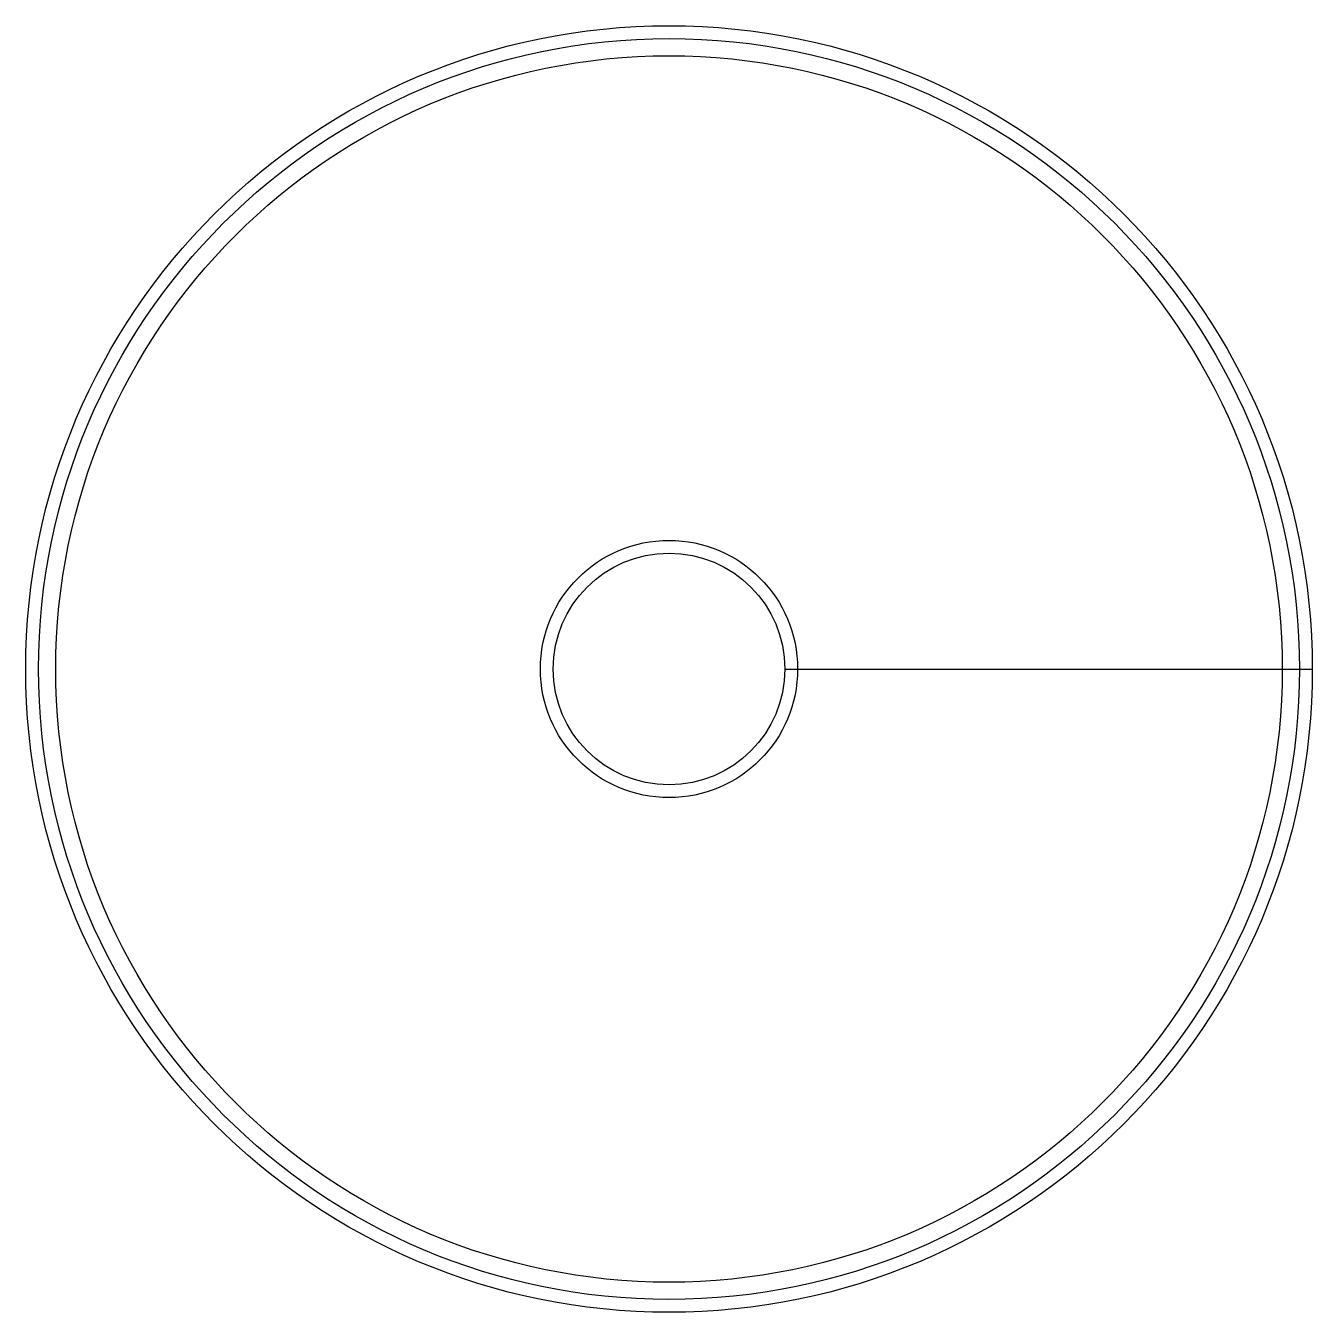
# Model space of a CAD drawing. Header units: millimetres. Extents: x -100 to 100, y -100 to 100.
import ezdxf

# ---------------------------------------------------------------- set-up
doc = ezdxf.new("R2010")
doc.units = ezdxf.units.MM
doc.layers.add('Part', color=7, linetype='CONTINUOUS')

msp = doc.modelspace()

# ---------------------------------------------------------------- linework, layer by layer
at = {"layer": 'Part'}
for p, q in [((18, 0, -58), (95.33, 0)), ((18, 0, -58), (95.33, 0)), ((20, 0, -60), (100, 0)), ((20, 0, -60), (100, 0)), ((98, 0, 2), (98, 0, 150)), ((98, 0, 2), (98, 0, 150)), ((100, 0), (100, 0, 150)), ((100, 0), (100, 0, 150))]:
    msp.add_line(p, q, dxfattribs=at)
for centre, radius in [((0, 0, 150), 100), ((0, 0), 100), ((0, 0, 150), 100), ((0, 0), 100), ((0, 0, 150), 98), ((0, 0, 150), 98), ((0, 0, 2), 98), ((0, 0, 2), 98), ((0, 0), 95.33), ((0, 0), 95.33), ((0, 0, -60), 20), ((0, 0, -60), 20), ((0, 0, -58), 18), ((0, 0, -58), 18)]:
    msp.add_circle(centre, radius, dxfattribs=at)

doc.saveas('drawing.dxf')
